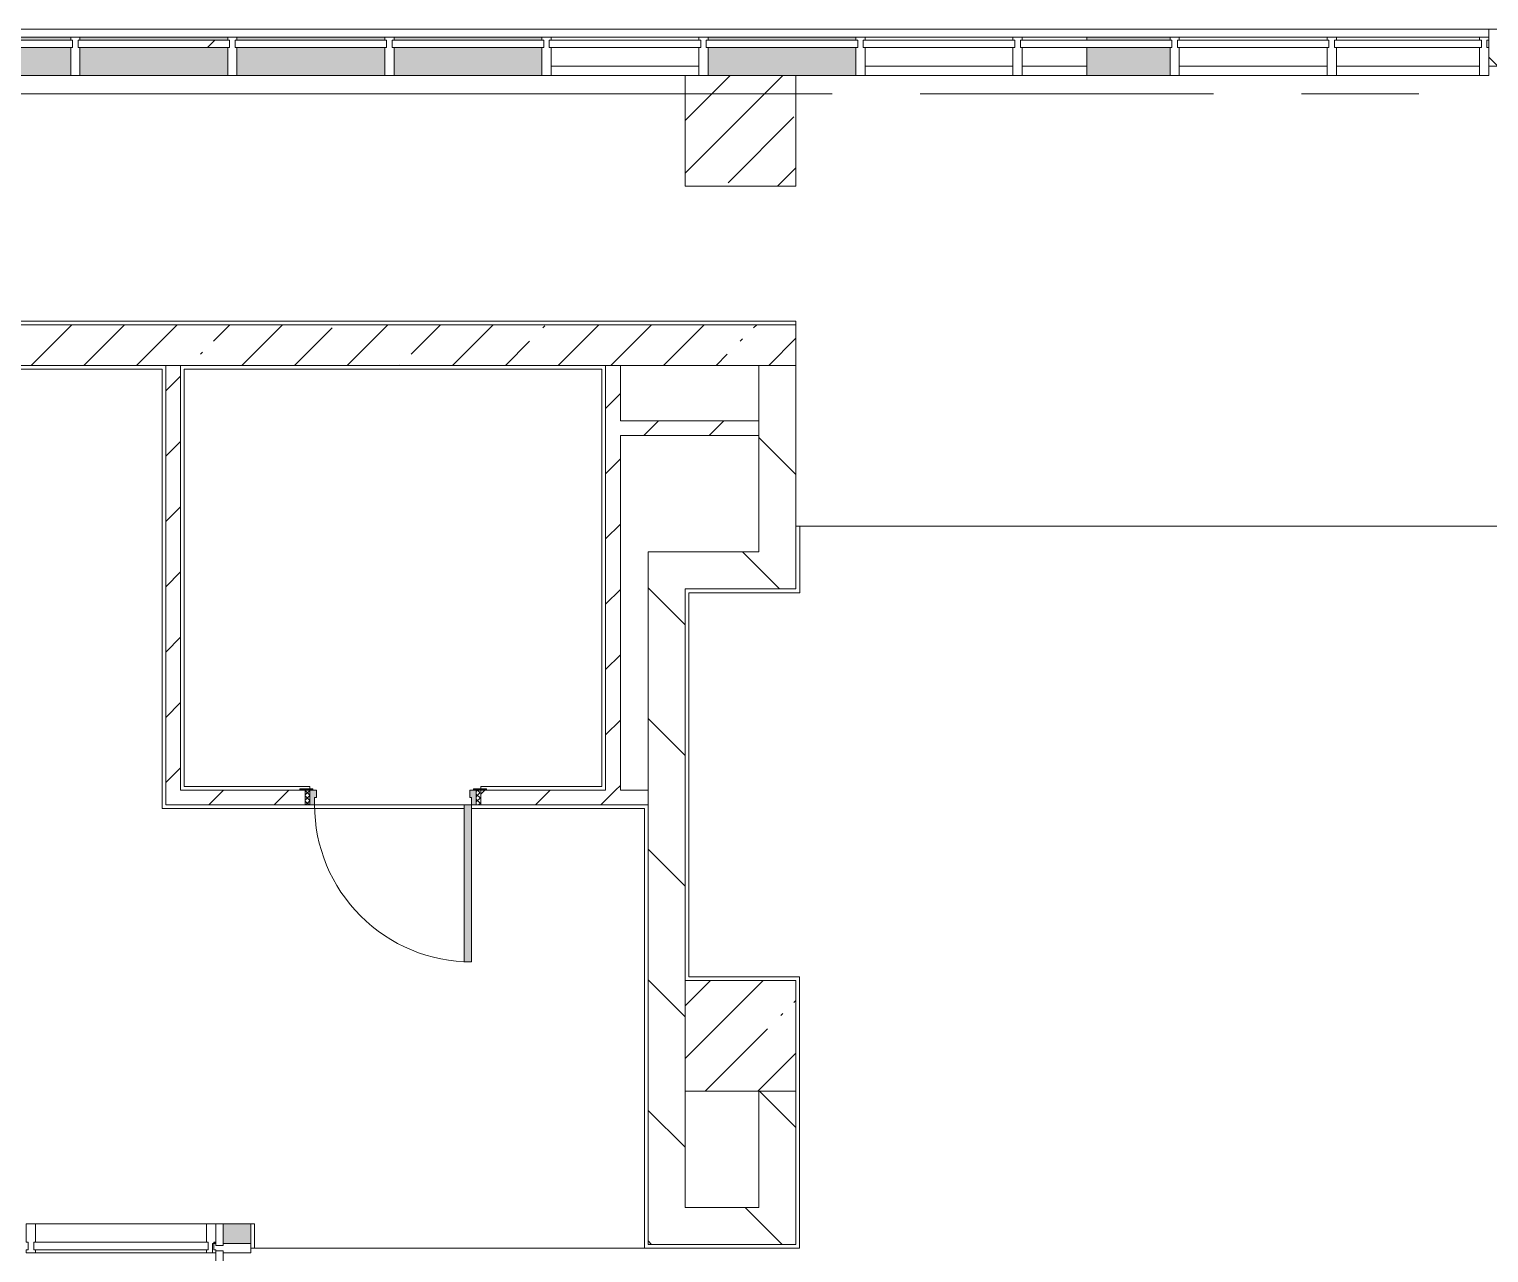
# Model space of a CAD drawing. Header units: millimetres. Extents: x 81671 to 282875, y -8553 to 29000.
# Drawn here: x 153320 to 161219, y 20725 to 27350 of the extents above; entities that cross this region are included whole.
import ezdxf

# ---------------------------------------------------------------- set-up
doc = ezdxf.new("R2010")
doc.units = ezdxf.units.MM
doc.linetypes.add('Осевая', pattern=[3175, 635, -476.25, 1587.5, -476.25])
for name, color, linetype, lineweight, true_color in [('A-DETL-GENF-4', 7, 'Continuous', 5, 0xaaaaaa), ('A-DETL-GENF-5', 7, 'Continuous', 5, 0xe2e2e2), ('A-DOOR-5', 7, 'Continuous', 5, 0xe2e2e2), ('A-DOOR-6', 7, 'Continuous', 5, 0xaaaaaa), ('A-DOOR-FRAM-3', 7, 'Continuous', 5, 0xe2e2e2), ('A-DOOR-FRAM-4', 7, 'Continuous', 5, 0xaaaaaa), ('A-FLOR-3', 7, 'Continuous', 5, 0xaaaaaa), ('A-GLAZ-CWMG-3', 7, 'Continuous', 5, 0x383e42)]:
    doc.layers.add(name, color=color, linetype=linetype, lineweight=lineweight, true_color=true_color)
for name, color, linetype, lineweight in [('A-GLAZ-CURT-2', 7, 'Continuous', 5), ('A-GLAZ-CWMG-2', 7, 'Continuous', 5), ('A-WALL', 7, 'Continuous', 9), ('A-WALL-4', 7, 'Continuous', 5), ('I-WALL-5', 7, 'Continuous', 5), ('S-COLS-2', 7, 'Continuous', 5), ('Оси', 7, 'Continuous', 9), ('Оси-2', 7, 'Осевая', 9)]:
    doc.layers.add(name, color=color, linetype=linetype, lineweight=lineweight)
pattern_1 = [(45, (147759.1, 0), (-176.7767, 176.7767), [])]
pattern_2 = [(135, (147759.1, 0), (-353.553, -353.553), [])]

# ---------------------------------------------------------------- blocks, each defined once
blk = doc.blocks.new('Системная панель - Стекло - 40мм-22856067-1_4_3_птичка')
at = {"layer": 'A-GLAZ-CURT-2'}
h = blk.add_hatch(dxfattribs=at)
h.set_pattern_fill('FP_136', color=256, style=0, pattern_type=2)
h.set_pattern_definition([(45, (-9285, -26790), (-1414.21, 1414.21), [1000, -3000]), (45, (-10285, -27290), (-1414.21, 1414.21), [3000, -1000]), (45, (-8285, -27790), (-1414.21, 1414.21), [1000, -3000])])
h.paths.add_polyline_path([(410, -40), (410, 0), (-410, 0), (-410, -40), (400, -40)])
for p, q in [((410, 0), (-410, 0)), ((-410, 0), (-410, -40)), ((-410, -40), (410, -40)), ((410, -40), (410, 0))]:
    blk.add_line(p, q, dxfattribs=at)
blk = doc.blocks.new('Системная панель - Стекло - 40мм-V75-1_4_3_птичка')
at = {"layer": 'A-GLAZ-CURT-2'}
for p, q in [((410, 0), (-410, 0)), ((-410, 0), (-410, -40)), ((-410, -40), (410, -40)), ((410, -40), (410, 0))]:
    blk.add_line(p, q, dxfattribs=at)
blk = doc.blocks.new('Системная панель - Стекло - 40мм-22856068-1_4_3_птичка')
at = {"layer": 'A-GLAZ-CURT-2'}
h = blk.add_hatch(dxfattribs=at)
h.set_pattern_fill('FP_137', color=256, style=0, pattern_type=2)
h.set_pattern_definition([(45, (-11835.1, -26790), (-1414.21, 1414.21), [1000, -3000]), (45, (-12835.1, -27290), (-1414.21, 1414.21), [3000, -1000]), (45, (-10835.1, -27790), (-1414.21, 1414.21), [1000, -3000])])
h.paths.add_polyline_path([(410.1, -40), (410.1, 0), (-410.1, 0), (-410.1, -40), (400.1, -40)])
for p, q in [((410.1, 0), (-410.1, 0)), ((-410.1, 0), (-410.1, -40)), ((-410.1, -40), (410.1, -40)), ((410.1, -40), (410.1, 0))]:
    blk.add_line(p, q, dxfattribs=at)
blk = doc.blocks.new('Системная панель - Стекло - 40мм-V76-1_4_3_птичка')
at = {"layer": 'A-GLAZ-CURT-2'}
for p, q in [((410, 0), (-410, 0)), ((-410, 0), (-410, -40)), ((-410, -40), (410, -40)), ((410, -40), (410, 0))]:
    blk.add_line(p, q, dxfattribs=at)
blk = doc.blocks.new('Системная панель - Стекло - 40мм-V77-1_4_3_птичка')
at = {"layer": 'A-GLAZ-CURT-2'}
for p, q in [((397.5, 0), (-397.5, 0)), ((-397.5, 0), (-397.5, -40)), ((397.5, -40), (397.5, 0)), ((-397.5, -40), (397.5, -40))]:
    blk.add_line(p, q, dxfattribs=at)
blk = doc.blocks.new('Прямоугольный импост - Импост структурный с накладкой - 160мм-20149069-1_4_3_птичка')
at = {"layer": 'A-GLAZ-CWMG-2'}
for p, q in [((9185, 27307), (8385, 27307)), ((9185, 27150), (8385, 27150))]:
    blk.add_line(p, q, dxfattribs=at)
blk = doc.blocks.new('Прямоугольный импост - Импост структурный с накладкой - 160мм-23251633-1_4_3_птичка')
at = {"layer": 'A-GLAZ-CWMG-2'}
for p, q in [((11285, 27307), (10935, 27307)), ((11285, 27307), (11285, 27290)), ((11285, 27250), (11285, 27150)), ((11285, 27150), (10935, 27150))]:
    blk.add_line(p, q, dxfattribs=at)
blk = doc.blocks.new('Прямоугольный импост - Импост структурный с накладкой - 190мм-23251634-1_4_3_птичка')
at = {"layer": 'A-GLAZ-CWMG-3'}
for points in [[(11285, 27290), (11735.3, 27290), (11735.3, 27307), (11285, 27307)], [(11645.9, 27100), (11735.3, 27100), (11735.3, 27250), (11285, 27250), (11285, 27100)]]:
    blk.add_hatch(color=256, dxfattribs=at).paths.add_polyline_path(points)
at = {"layer": 'A-GLAZ-CWMG-2'}
for p, q in [((11285, 27290), (11285, 27307)), ((11735.3, 27307), (11285, 27307)), ((11285, 27100), (11285, 27250)), ((11735.3, 27100), (11285, 27100))]:
    blk.add_line(p, q, dxfattribs=at)
blk = doc.blocks.new('Прямоугольный импост - Импост структурный с накладкой - 160мм-22794257-1_4_3_птичка')
at = {"layer": 'A-GLAZ-CWMG-2'}
for p, q in [((4935, 27307), (4160, 27307)), ((4935, 27150), (4160, 27150))]:
    blk.add_line(p, q, dxfattribs=at)
blk = doc.blocks.new('Прямоугольный импост - Импост структурный с накладкой - 190мм-20153711-1_4_3_птичка')
at = {"layer": 'A-GLAZ-CWMG-2'}
for p, q in [((-50, 40), (-50, 190)), ((-50, 190), (0, 190)), ((0, 190), (0, 40)), ((-40, 40), (-50, 40)), ((-50, -17), (-50, 0)), ((-50, 0), (-40, 0)), ((-40, 0), (-40, 40)), ((-10, 40), (-10, 0)), ((0, 40), (-10, 40)), ((-10, 0), (0, 0)), ((0, 0), (0, -17)), ((0, -17), (-50, -17))]:
    blk.add_line(p, q, dxfattribs=at)
blk = doc.blocks.new('Прямоугольный импост - Импост структурный с накладкой - 190мм-20153693-1_4_3_птичка')
at = {"layer": 'A-GLAZ-CWMG-2'}
for p, q in [((-25, 40), (-25, 190)), ((-25, 190), (25, 190)), ((25, 190), (25, 40)), ((-15, 40), (-25, 40)), ((-25, -17), (-25, 0)), ((-25, 0), (-15, 0)), ((-15, 0), (-15, 40)), ((15, 40), (15, 0)), ((25, 40), (15, 40)), ((15, 0), (25, 0)), ((25, 0), (25, -17)), ((25, -17), (-25, -17))]:
    blk.add_line(p, q, dxfattribs=at)
blk = doc.blocks.new('Прямоугольный импост - Импост структурный с накладкой - 160мм-19877844-1_4_3_птичка')
at = {"layer": 'A-GLAZ-CWMG-2'}
for p, q in [((-50, 0), (-50, 17)), ((-50, 17), (0, 17)), ((-40, 0), (-50, 0)), ((-40, -40), (-40, 0)), ((0, 0), (-10, 0)), ((-10, 0), (-10, -40)), ((0, 7), (0, 0)), ((-50, -140), (-50, -40)), ((-50, -40), (-40, -40)), ((-10, -40), (0, -40)), ((0, -40), (0, -140)), ((0, -140), (-50, -140))]:
    blk.add_line(p, q, dxfattribs=at)
blk = doc.blocks.new('Прямоугольный импост - Импост структурный с накладкой - 190мм-24242608-1_4_3_птичка')
at = {"layer": 'A-GLAZ-CWMG-3'}
for points in [[(6760, 20775), (6760, 20882), (6610, 20882), (6610, 20775)], [(6560, 20775), (6570, 20775), (6570, 20782), (6560, 20782)]]:
    blk.add_hatch(color=256, dxfattribs=at).paths.add_polyline_path(points)
at = {"layer": 'A-GLAZ-CWMG-2'}
for p in [(6610, 20882), (6760, 20775)]:
    blk.add_line(p, (6760, 20882), dxfattribs=at)
blk = doc.blocks.new('Системная панель - Стекло - 40мм-V101-1_4_3_птичка')
at = {"layer": 'A-GLAZ-CURT-2'}
for p, q in [((410, 0), (-410, 0)), ((-410, 0), (-410, -40)), ((-410, -40), (410, -40)), ((410, -40), (410, 0))]:
    blk.add_line(p, q, dxfattribs=at)
blk = doc.blocks.new('Прямоугольный импост - Импост структурный с накладкой - 190мм-23186023-1_4_3_птичка')
at = {"layer": 'A-GLAZ-CWMG-3'}
for points in [[(10035, 27290), (10035, 27307), (9235, 27307), (9235, 27290), (9548.3, 27290)], [(10035, 27100), (10035, 27250), (9235, 27250), (9235, 27100), (9710, 27100)]]:
    blk.add_hatch(color=256, dxfattribs=at).paths.add_polyline_path(points)
at = {"layer": 'A-GLAZ-CWMG-2'}
for p, q in [((10035, 27307), (9235, 27307)), ((10035, 27100), (9710, 27100))]:
    blk.add_line(p, q, dxfattribs=at)
blk = doc.blocks.new('Прямоугольный импост - Импост структурный с накладкой - 190мм-V102-1_4_3_птичка')
at = {"layer": 'A-GLAZ-CWMG-2'}
for p, q in [((-25, 40), (-25, 190)), ((25, 190), (25, 40)), ((-15, 40), (-25, 40)), ((-25, -17), (-25, 0)), ((-25, 0), (-15, 0)), ((-15, 0), (-15, 40)), ((15, 40), (15, 0)), ((25, 40), (15, 40)), ((15, 0), (25, 0)), ((25, 0), (25, -17)), ((25, -17), (-25, -17))]:
    blk.add_line(p, q, dxfattribs=at)
blk = doc.blocks.new('Системная панель - Стекло - 40мм-V103-1_4_3_птичка')
at = {"layer": 'A-GLAZ-CURT-2'}
for p, q in [((410, 0), (-410, 0)), ((-410, 0), (-410, -40)), ((-410, -40), (410, -40)), ((410, -40), (410, 0))]:
    blk.add_line(p, q, dxfattribs=at)
blk = doc.blocks.new('Прямоугольный импост - Импост структурный с накладкой - 190мм-V104-1_4_3_птичка')
at = {"layer": 'A-GLAZ-CWMG-3'}
for points in [[(8335, 27290), (8335, 27307), (7535, 27307), (7535, 27290)], [(7535, 27100), (8335, 27100), (8335, 27250), (7535, 27250), (7535, 27150)]]:
    blk.add_hatch(color=256, dxfattribs=at).paths.add_polyline_path(points)
at = {"layer": 'A-GLAZ-CWMG-2'}
for p, q in [((8335, 27307), (7535, 27307)), ((8335, 27100), (7535, 27100))]:
    blk.add_line(p, q, dxfattribs=at)
blk = doc.blocks.new('Системная панель - Стекло - 40мм-V140-1_4_3_птичка')
at = {"layer": 'A-GLAZ-CURT-2'}
for p, q in [((410, 0), (-410, 0)), ((-410, 0), (-410, -40)), ((-410, -40), (410, -40)), ((410, -40), (410, 0))]:
    blk.add_line(p, q, dxfattribs=at)
blk = doc.blocks.new('Системная панель - Стекло - 40мм-V141-1_4_3_птичка')
at = {"layer": 'A-GLAZ-CURT-2'}
for p, q in [((410, 0), (-410, 0)), ((-410, 0), (-410, -40)), ((-410, -40), (410, -40)), ((410, -40), (410, 0))]:
    blk.add_line(p, q, dxfattribs=at)
blk = doc.blocks.new('110_Дверь_СКБ_1Ст_Внутренняя1 - Д-8т 950x2100h_СУ-31746493-1_4_3_птичка')
at = {"layer": 'A-DOOR-5'}
h = blk.add_hatch(color=256, dxfattribs=at)
h.paths.add_polyline_path([(-412.5, 40), (-437.5, 40), (-437.5, -40), (-402.5, -40), (-402.5, 0), (-412.5, 0)])
h.paths.add_polyline_path([(437.5, 40), (437.5, 0), (427.5, 0), (427.5, -40), (462.5, -40), (462.5, 40)])
at = {"layer": 'A-DOOR-6'}
h = blk.add_hatch(dxfattribs=at)
h.set_pattern_fill('FP_8', color=256, style=0, pattern_type=2)
h.set_pattern_definition([(135, (1826.41, 104.685), (-14.14214, -14.14214), []), (225, (1826.41, 104.685), (14.14214, -14.14214), [])])
h.paths.add_polyline_path([(462.5, 40), (462.5, -40), (487.5, -40), (487.5, 40)])
at = {"layer": 'A-DOOR-FRAM-3'}
for points in [[(-412.5, 890), (-412.5, 40), (-372.5, 40), (-372.5, 890)], [(-422.5, -40), (-492.5, -40), (-492.5, -48), (-422.5, -48)], [(456.5, -40), (447.5, -40), (447.5, -48), (517.5, -48), (517.5, -40), (462.5, -40)]]:
    blk.add_hatch(color=256, dxfattribs=at).paths.add_polyline_path(points)
at = {"layer": 'A-DOOR-FRAM-4'}
h = blk.add_hatch(dxfattribs=at)
h.set_pattern_fill('FP_9', color=256, style=0, pattern_type=2)
h.set_pattern_definition([(45, (-296.384, 104.685), (-14.1421, 14.1421), []), (135, (-296.384, 104.685), (-14.1421, -14.1421), [])])
h.paths.add_polyline_path([(-462.5, 40), (-456.7, -40), (-437.5, -40), (-437.5, 40)])
at = {"layer": 'A-DOOR-6'}
for p, q in [((-412.5, 890), (-412.5, 40)), ((-372.5, 890), (-412.5, 890)), ((-372.5, 40), (-372.5, 890)), ((-412.5, 40), (-372.5, 40))]:
    blk.add_line(p, q, dxfattribs=at)
blk.add_arc((-412.5, 40), 850, 360, 90, dxfattribs=at)
at = {"layer": 'A-DOOR-FRAM-4'}
for p, q in [((-437.5, 40), (-462.5, 40)), ((-462.5, 40), (-462.5, -40)), ((-412.5, 40), (-437.5, 40)), ((-437.5, 40), (-437.5, -40)), ((-437.5, -40), (-437.5, 40)), ((-412.5, 0), (-412.5, 40)), ((-402.5, 0), (-412.5, 0)), ((-402.5, -40), (-402.5, 0)), ((437.5, 0), (427.5, 0)), ((427.5, 0), (427.5, -40)), ((437.5, 40), (437.5, 0)), ((462.5, 40), (437.5, 40)), ((462.5, -40), (462.5, 40)), ((487.5, 40), (462.5, 40)), ((462.5, 40), (462.5, -40)), ((487.5, -40), (487.5, 40)), ((-422.5, -40), (-492.5, -40)), ((-492.5, -40), (-492.5, -48)), ((-492.5, -48), (-422.5, -48)), ((-462.5, -40), (-437.5, -40)), ((-422.5, -39), (-437.5, -39)), ((-437.5, -39), (-437.5, -40)), ((-437.5, -40), (-402.5, -40)), ((-437.5, -40), (-422.5, -40)), ((-422.5, -40), (-422.5, -39)), ((-422.5, -48), (-422.5, -40)), ((427.5, -40), (462.5, -40)), ((462.5, -39), (447.5, -39)), ((447.5, -39), (447.5, -40)), ((447.5, -40), (462.5, -40)), ((517.5, -40), (447.5, -40)), ((447.5, -40), (447.5, -48)), ((447.5, -48), (517.5, -48)), ((462.5, -40), (462.5, -39)), ((462.5, -40), (487.5, -40)), ((517.5, -48), (517.5, -40))]:
    blk.add_line(p, q, dxfattribs=at)
blk = doc.blocks.new('Системная панель - Стекло - 40мм-31929511-1_4_3_птичка')
at = {"layer": 'A-GLAZ-CURT-2'}
for p, q in [((58.5, 40), (-58.5, 40)), ((-58.5, 40), (-58.5, 0)), ((-58.5, 0), (58.5, 0)), ((58.5, 0), (58.5, 40))]:
    blk.add_line(p, q, dxfattribs=at)
blk = doc.blocks.new('Системная панель - Стекло - 40мм-V150-1_4_3_птичка')
at = {"layer": 'A-GLAZ-CURT-2'}
h = blk.add_hatch(dxfattribs=at)
h.set_pattern_fill('FP_183', color=256, style=0, pattern_type=2)
h.set_pattern_definition([(45, (-6735, -26790), (-1414.21, 1414.21), [1000, -3000]), (45, (-7735, -27290), (-1414.21, 1414.21), [3000, -1000]), (45, (-5735, -27790), (-1414.21, 1414.21), [1000, -3000])])
h.paths.add_polyline_path([(400, -40), (410, -40), (410, 0), (-410, 0), (-410, -40), (-400, -40)])
for p, q in [((410, 0), (-410, 0)), ((-410, 0), (-410, -40)), ((-410, -40), (410, -40)), ((410, -40), (410, 0))]:
    blk.add_line(p, q, dxfattribs=at)
blk = doc.blocks.new('Системная панель - Стекло - 40мм-23770450-1_4_3_птичка')
at = {"layer": 'A-GLAZ-CURT-2'}
for p, q in [((472.5, 40), (-472.5, 40)), ((-472.5, 40), (-472.5, 0)), ((-472.5, 0), (472.5, 0)), ((472.5, 0), (472.5, 40))]:
    blk.add_line(p, q, dxfattribs=at)
blk = doc.blocks.new('Прямоугольный импост - Импост структурный с накладкой - 160мм-23770448-1_4_3_птичка')
at = {"layer": 'A-GLAZ-CWMG-2'}
for p, q in [((6520, 20882), (5595, 20882)), ((6520, 20725), (5595, 20725))]:
    blk.add_line(p, q, dxfattribs=at)
blk = doc.blocks.new('Прямоугольный импост - Импост структурный с накладкой - 160мм-19877843-1_4_3_птичка')
at = {"layer": 'A-GLAZ-CWMG-2'}
for p, q in [((-25, 0), (-25, 17)), ((-25, 17), (25, 17)), ((-15, 0), (-25, 0)), ((-15, -40), (-15, 0)), ((25, 0), (15, 0)), ((15, 0), (15, -40)), ((25, 17), (25, 0)), ((-25, -140), (-25, -40)), ((-25, -40), (-15, -40)), ((15, -40), (25, -40)), ((25, -40), (25, -140)), ((25, -140), (-25, -140))]:
    blk.add_line(p, q, dxfattribs=at)
blk = doc.blocks.new('BSC_Колонна _Прямоугольная - 600х600-V157-1_4_3_птичка')
at = {"layer": 'S-COLS-2'}
h = blk.add_hatch(dxfattribs=at)
h.set_pattern_fill('FP_190', color=256, style=0, pattern_type=2)
h.set_pattern_definition([(45, (-9410, -26800), (-285.123, 285.123), []), (45, (-9124.88, -26800), (-285.123, 285.123), [504.031, -100.806, 16.764, -84.042])])
h.paths.add_polyline_path([(300, -300), (300, 300), (-300, 300), (-300, -300), (138.3, -300)])
for p, q in [((300, 300), (-300, 300)), ((-300, 300), (-300, -300)), ((300, -300), (300, 300)), ((-300, -300), (300, -300))]:
    blk.add_line(p, q, dxfattribs=at)
blk = doc.blocks.new('Прямоугольный импост - Импост структурный с накладкой - 190мм-V85-1_4_3_птичка')
at = {"layer": 'A-GLAZ-CWMG-2'}
for p, q in [((-25, 0), (-25, 17)), ((-25, 17), (25, 17)), ((-15, 0), (-25, 0)), ((-15, -40), (-15, 0)), ((25, 17), (25, 0)), ((-25, -190), (-25, -40)), ((-25, -40), (-15, -40)), ((25, -40), (25, -190)), ((25, -190), (-25, -190))]:
    blk.add_line(p, q, dxfattribs=at)
blk = doc.blocks.new('Дверь_Витражная_остекление_ - ДВН_ДАО_Главный вход_1800 в свету 3-32257949-1_4_3_птичка')
at = {"layer": 'A-DETL-GENF-5'}
for points in [[(-707, -109.5), (-707, -17), (-752, -17), (-752, -504), (-707, -504), (-707, -135.7)], [(860, -1000), (860, -17), (815, -17), (815, -1000), (850, -1000)]]:
    blk.add_hatch(color=256, dxfattribs=at).paths.add_polyline_path(points)
at = {"layer": 'A-DETL-GENF-4'}
for p, q in [((-752, -504), (-752, -17)), ((-752, -17), (-752, -504)), ((-707, -504), (-707, -17)), ((-707, -504), (-707, -17)), ((815, -1000), (815, -17)), ((815, -17), (815, -1000)), ((860, -1000), (860, -17)), ((860, -1000), (860, -17)), ((-752, -80), (-707, -80)), ((-742, -424), (-742, -80)), ((-698, -424), (-698, -80)), ((806, -920), (806, -80)), ((860, -80), (815, -80)), ((850, -920), (850, -80)), ((-752, -424), (-707, -424)), ((-752, -504), (-707, -504)), ((-752, -504), (-707, -504)), ((860, -920), (815, -920)), ((860, -1000), (815, -1000)), ((815, -1000), (860, -1000))]:
    blk.add_line(p, q, dxfattribs=at)
at = {"layer": 'A-DOOR-6'}
for p, q in [((-860, 40), (-752, 40)), ((-860, 0), (-860, 40)), ((-752, 40), (-752, 0)), ((752, 40), (860, 40)), ((752, 0), (752, 40)), ((860, 40), (860, 0)), ((-752, 0), (-860, 0)), ((-752, -504), (-752, -17)), ((860, 0), (752, 0)), ((752, -1000), (752, -17))]:
    blk.add_line(p, q, dxfattribs=at)
for centre, radius, start, end in [((-752, 0), 504, 270, 358.01682), ((752, 0), 1000, 180.98524, 270)]:
    blk.add_arc(centre, radius, start, end, dxfattribs=at)
blk = doc.blocks.new('BSC_Колонна _Прямоугольная - 600х600-23998051-1_4_3_птичка')
at = {"layer": 'S-COLS-2'}
h = blk.add_hatch(dxfattribs=at)
h.set_pattern_fill('FP_209', color=256, style=0, pattern_type=2)
h.set_pattern_definition([(45, (-9410, -21900), (-285.123, 285.123), []), (45, (-9124.88, -21900), (-285.123, 285.123), [504.031, -100.806, 16.764, -84.042])])
h.paths.add_polyline_path([(300, -300), (300, 300), (-300, 300), (-300, -300), (138.3, -300)])
for p, q in [((300, 300), (-300, 300)), ((-300, 300), (-300, -300)), ((300, -300), (300, 300)), ((-300, -300), (300, -300))]:
    blk.add_line(p, q, dxfattribs=at)

msp = doc.modelspace()

# ---------------------------------------------------------------- hatches: boundary and pattern name
at = {"layer": 'A-WALL-4'}
h = msp.add_hatch(dxfattribs=at)
h.set_pattern_fill('FP_129', color=256, style=0, pattern_type=2)
h.set_pattern_definition([(135, (147759.1, 0), (-176.7767, -176.7767), [])])
h.paths.add_polyline_path([(161219.4, 27150), (161469.1, 27150), (161469.1, 27350), (161219.4, 27350), (161219.4, 27250)])
h.paths.add_polyline_path([(151869.1, 27150), (151869.1, 27350), (151819.1, 27350), (151819.1, 27150)])
at = {"layer": 'I-WALL-5'}
h = msp.add_hatch(dxfattribs=at)
h.set_pattern_fill('FP_98', color=256, style=0, pattern_type=2)
h.set_pattern_definition([(45, (147759.1, 0), (-285.123, 285.123), []), (45, (148044.2, 0), (-285.123, 285.123), [504.031, -100.806, 16.764, -84.042])])
h.paths.add_polyline_path([(154159.1, 25530), (157469.1, 25530), (157469.1, 25750), (151819.1, 25750), (151819.1, 25530), (154139.1, 25530)])
h = msp.add_hatch(dxfattribs=at)
h.set_pattern_fill('FP_134', color=256, style=0, pattern_type=2)
h.set_pattern_definition(pattern_1)
h.paths.add_polyline_path([(154074.3, 23150), (154139.1, 23150), (154139.1, 25530), (154059.1, 25530), (154059.1, 23150)])
h = msp.add_hatch(dxfattribs=at)
h.set_pattern_fill('FP_134', color=256, style=0, pattern_type=2)
h.set_pattern_definition(pattern_1)
h.paths.add_polyline_path([(156439.1, 23230), (156519.1, 23230), (156519.1, 25530), (156439.1, 25530), (156439.1, 23250)])
h = msp.add_hatch(dxfattribs=at)
h.set_pattern_fill('FP_128', color=256, style=0, pattern_type=2)
h.set_pattern_definition(pattern_2)
h.paths.add_polyline_path([(157307.3, 24520), (157469.1, 24520), (157469.1, 25530), (157269.1, 25530), (157269.1, 24520)])
h = msp.add_hatch(dxfattribs=at)
h.set_pattern_fill('FP_134', color=256, style=0, pattern_type=2)
h.set_pattern_definition(pattern_1)
h.paths.add_polyline_path([(156519.1, 25150), (157269.1, 25150), (157269.1, 25230), (156519.1, 25230)])
h = msp.add_hatch(dxfattribs=at)
h.set_pattern_fill('FP_128', color=256, style=0, pattern_type=2)
h.set_pattern_definition(pattern_2)
h.paths.add_polyline_path([(156869.1, 23150), (156869.1, 24520), (156669.1, 24520), (156669.1, 23150)])
h = msp.add_hatch(dxfattribs=at)
h.set_pattern_fill('FP_128', color=256, style=0, pattern_type=2)
h.set_pattern_definition(pattern_2)
h.paths.add_polyline_path([(157307.3, 24320), (157469.1, 24320), (157469.1, 24520), (156869.1, 24520), (156869.1, 24320), (157269.1, 24320)])
h = msp.add_hatch(dxfattribs=at)
h.set_pattern_fill('FP_134', color=256, style=0, pattern_type=2)
h.set_pattern_definition(pattern_1)
h.paths.add_polyline_path([(156419.1, 23150), (156669.1, 23150), (156669.1, 23230), (155764.1, 23230), (155764.1, 23150)])
h.paths.add_polyline_path([(154139.1, 23150), (154814.1, 23150), (154814.1, 23230), (154139.1, 23230), (154139.1, 23186.9)])
h = msp.add_hatch(dxfattribs=at)
h.set_pattern_fill('FP_128', color=256, style=0, pattern_type=2)
h.set_pattern_definition(pattern_2)
h.paths.add_polyline_path([(156669.1, 20970), (156869.1, 20970), (156869.1, 23150), (156669.1, 23150), (156669.1, 20980.8)])
h = msp.add_hatch(dxfattribs=at)
h.set_pattern_fill('FP_128', color=256, style=0, pattern_type=2)
h.set_pattern_definition(pattern_2)
h.paths.add_polyline_path([(157469.1, 20970), (157469.1, 21600), (157269.1, 21600), (157269.1, 20970), (157307.3, 20970)])
h = msp.add_hatch(dxfattribs=at)
h.set_pattern_fill('FP_128', color=256, style=0, pattern_type=2)
h.set_pattern_definition(pattern_2)
h.paths.add_polyline_path([(157469.1, 20770), (157469.1, 20970), (156669.1, 20970), (156669.1, 20770), (157462, 20770)])

# ---------------------------------------------------------------- linework, layer by layer
at = {"layer": 'A-FLOR-3'}
for p, q in [((156869.1, 27100), (156144.1, 27100)), ((158644.1, 27100), (157844.1, 27100)), ((159044.1, 27100), (158694.1, 27100)), ((160344.4, 27100), (159544.4, 27100)), ((161169.4, 27100), (160394.4, 27100)), ((151820.2, 25770), (157469.1, 25770)), ((157469.1, 25770), (157469.1, 25750)), ((154039.1, 25510), (151820.2, 25510)), ((154039.1, 23130), (154039.1, 25510)), ((156419.1, 25510), (154159.1, 25510)), ((154159.1, 25510), (154159.1, 23250)), ((156419.1, 23250), (156419.1, 25510)), ((157469.1, 24660), (162107.9, 24660)), ((157490.1, 24660), (157490.1, 24299)), ((157490.1, 24299), (156889.1, 24299)), ((156889.1, 24299), (156889.1, 22220)), ((154159.1, 23250), (154839.1, 23250)), ((154839.1, 23250), (154839.1, 23238)), ((155764.1, 23238), (155764.1, 23250)), ((155764.1, 23250), (156419.1, 23250)), ((154864.1, 23150), (155674.1, 23150)), ((155674.1, 23130), (154039.1, 23130)), ((156649.1, 23130), (155714.1, 23130)), ((156649.1, 20750), (156649.1, 23130)), ((156889.1, 22220), (157489.1, 22220)), ((157489.1, 22220), (157489.1, 20750)), ((154519.1, 20882), (154539.1, 20882)), ((154539.1, 20882), (154539.1, 20750)), ((157489.1, 20750), (154519.1, 20750))]:
    msp.add_line(p, q, dxfattribs=at)
at = {"layer": 'A-WALL'}
for p, q in [((154139.1, 25530), (154059.1, 25530)), ((156519.1, 25530), (156439.1, 25530)), ((157469.1, 25530), (157269.1, 25530)), ((157269.1, 25150), (157269.1, 25230)), ((156669.1, 23150), (156669.1, 23230))]:
    msp.add_line(p, q, dxfattribs=at)
at = {"layer": 'A-WALL-4'}
for p, q in [((151819.1, 27350), (165569.4, 27350)), ((161219.4, 27350), (161219.4, 27150)), ((161219.4, 27150), (161469.1, 27150))]:
    msp.add_line(p, q, dxfattribs=at)
at = {"layer": 'I-WALL-5'}
for p, q in [((157469.1, 25750), (151819.1, 25750)), ((157469.1, 24320), (157469.1, 25750)), ((151819.1, 25530), (154059.1, 25530)), ((154059.1, 25530), (154059.1, 23150)), ((154139.1, 23230), (154139.1, 25530)), ((154139.1, 25530), (156439.1, 25530)), ((156439.1, 25530), (156439.1, 23230)), ((156519.1, 25530), (157269.1, 25530)), ((156519.1, 25230), (156519.1, 25530)), ((157269.1, 25530), (157269.1, 25230)), ((157269.1, 25230), (156519.1, 25230)), ((156519.1, 23230), (156519.1, 25150)), ((156519.1, 25150), (157269.1, 25150)), ((157269.1, 25150), (157269.1, 24520)), ((156669.1, 24520), (156669.1, 23230)), ((157269.1, 24520), (156669.1, 24520)), ((156869.1, 22200), (156869.1, 24320)), ((156869.1, 24320), (157469.1, 24320)), ((154784.1, 23230), (154139.1, 23230)), ((156439.1, 23230), (155794.1, 23230)), ((156669.1, 23230), (156519.1, 23230)), ((154059.1, 23150), (154814.1, 23150)), ((155764.1, 23150), (156669.1, 23150)), ((156669.1, 23150), (156669.1, 20770)), ((156869.1, 20970), (156869.1, 21600)), ((157269.1, 21600), (157269.1, 20970)), ((157469.1, 20770), (157469.1, 21600)), ((157269.1, 20970), (156869.1, 20970)), ((156669.1, 20770), (157469.1, 20770))]:
    msp.add_line(p, q, dxfattribs=at)
at = {"layer": 'Оси'}
msp.add_line((144530.3, 27000), (157030.3, 27000), dxfattribs=at)
at = {"layer": 'Оси-2'}
msp.add_line((157030.3, 27000), (169049.6, 27000), dxfattribs=at)

# ---------------------------------------------------------------- block references
at = {"layer": 'A-DOOR-6'}
for name, p, rotation in [('110_Дверь_СКБ_1Ст_Внутренняя1 - Д-8т 950x2100h_СУ-31746493-1_4_3_птичка', (155301.6, 23190), 180), ('Дверь_Витражная_остекление_ - ДВН_ДАО_Главный вход_1800 в свету 3-32257949-1_4_3_птичка', (154329.1, 19875), 269.9999999999999)]:
    msp.add_blockref(name, p, dxfattribs=dict(at, rotation=rotation))
at = {"layer": 'A-GLAZ-CURT-2'}
for name, p in [('Системная панель - Стекло - 40мм-V141-1_4_3_птичка', (153144.1, 27290)), ('Системная панель - Стекло - 40мм-V150-1_4_3_птичка', (153994.1, 27290)), ('Системная панель - Стекло - 40мм-V140-1_4_3_птичка', (154844.1, 27290)), ('Системная панель - Стекло - 40мм-V103-1_4_3_птичка', (155694.1, 27290)), ('Системная панель - Стекло - 40мм-22856067-1_4_3_птичка', (156544.1, 27290)), ('Системная панель - Стекло - 40мм-V101-1_4_3_птичка', (157394.1, 27290)), ('Системная панель - Стекло - 40мм-V75-1_4_3_птичка', (158244.1, 27290)), ('Системная панель - Стекло - 40мм-22856068-1_4_3_птичка', (159094.2, 27290)), ('Системная панель - Стекло - 40мм-V76-1_4_3_птичка', (159944.4, 27290)), ('Системная панель - Стекло - 40мм-V77-1_4_3_птичка', (160781.9, 27290)), ('Системная панель - Стекло - 40мм-23770450-1_4_3_птичка', (153816.6, 20742))]:
    msp.add_blockref(name, p, dxfattribs=at)
at = {"layer": 'A-GLAZ-CURT-2', "rotation": 269.9999999999999}
msp.add_blockref('Системная панель - Стекло - 40мм-31929511-1_4_3_птичка', (154329.1, 20823.5), dxfattribs=at)
at = {"layer": 'A-GLAZ-CWMG-2'}
for name, p in [('Прямоугольный импост - Импост структурный с накладкой - 190мм-V104-1_4_3_птичка', (145209.1, 0)), ('Прямоугольный импост - Импост структурный с накладкой - 190мм-V104-1_4_3_птичка', (146059.1, 0)), ('Прямоугольный импост - Импост структурный с накладкой - 190мм-V104-1_4_3_птичка', (146909.1, 0)), ('Прямоугольный импост - Импост структурный с накладкой - 190мм-V104-1_4_3_птичка', (147759.1, 0)), ('Прямоугольный импост - Импост структурный с накладкой - 160мм-20149069-1_4_3_птичка', (147759.1, 0)), ('Прямоугольный импост - Импост структурный с накладкой - 190мм-23186023-1_4_3_птичка', (147759.1, 0)), ('Прямоугольный импост - Импост структурный с накладкой - 160мм-20149069-1_4_3_птичка', (149459.1, 0)), ('Прямоугольный импост - Импост структурный с накладкой - 160мм-23251633-1_4_3_птичка', (147759.1, 0)), ('Прямоугольный импост - Импост структурный с накладкой - 190мм-23251634-1_4_3_птичка', (147759.1, 0)), ('Прямоугольный импост - Импост структурный с накладкой - 160мм-20149069-1_4_3_птичка', (151159.4, 0)), ('Прямоугольный импост - Импост структурный с накладкой - 160мм-22794257-1_4_3_птичка', (156234.4, 0)), ('Прямоугольный импост - Импост структурный с накладкой - 160мм-23770448-1_4_3_птичка', (147759.1, 0)), ('Прямоугольный импост - Импост структурный с накладкой - 190мм-24242608-1_4_3_птичка', (147759.1, 0))]:
    msp.add_blockref(name, p, dxfattribs=at)
at = {"layer": 'A-GLAZ-CWMG-2', "extrusion": (0, 0, -1)}
for name, p, rotation in [('Прямоугольный импост - Импост структурный с накладкой - 190мм-20153693-1_4_3_птичка', (-153569.1, 27290), 180), ('Прямоугольный импост - Импост структурный с накладкой - 190мм-20153693-1_4_3_птичка', (-154419.1, 27290), 180), ('Прямоугольный импост - Импост структурный с накладкой - 190мм-20153693-1_4_3_птичка', (-155269.1, 27290), 180), ('Прямоугольный импост - Импост структурный с накладкой - 190мм-20153693-1_4_3_птичка', (-156119.1, 27290), 180), ('Прямоугольный импост - Импост структурный с накладкой - 190мм-V102-1_4_3_птичка', (-156969.1, 27290), 180), ('Прямоугольный импост - Импост структурный с накладкой - 190мм-20153693-1_4_3_птичка', (-157819.1, 27290), 180), ('Прямоугольный импост - Импост структурный с накладкой - 190мм-20153693-1_4_3_птичка', (-158669.1, 27290), 180), ('Прямоугольный импост - Импост структурный с накладкой - 190мм-20153693-1_4_3_птичка', (-159519.4, 27290), 180), ('Прямоугольный импост - Импост структурный с накладкой - 190мм-20153693-1_4_3_птичка', (-160369.4, 27290), 180), ('Прямоугольный импост - Импост структурный с накладкой - 190мм-20153711-1_4_3_птичка', (-161219.4, 27290), 180), ('Прямоугольный импост - Импост структурный с накладкой - 160мм-19877843-1_4_3_птичка', (-153329.1, 20742), 180), ('Прямоугольный импост - Импост структурный с накладкой - 160мм-19877844-1_4_3_птичка', (-154329.1, 20742), 180), ('Прямоугольный импост - Импост структурный с накладкой - 190мм-V85-1_4_3_птичка', (-154329.1, 20750), 270.0000000000001)]:
    msp.add_blockref(name, p, dxfattribs=dict(at, rotation=rotation))
at = {"layer": 'S-COLS-2'}
for name, p in [('BSC_Колонна _Прямоугольная - 600х600-V157-1_4_3_птичка', (157169.1, 26800)), ('BSC_Колонна _Прямоугольная - 600х600-23998051-1_4_3_птичка', (157169.1, 21900))]:
    msp.add_blockref(name, p, dxfattribs=at)

doc.saveas('drawing.dxf')
